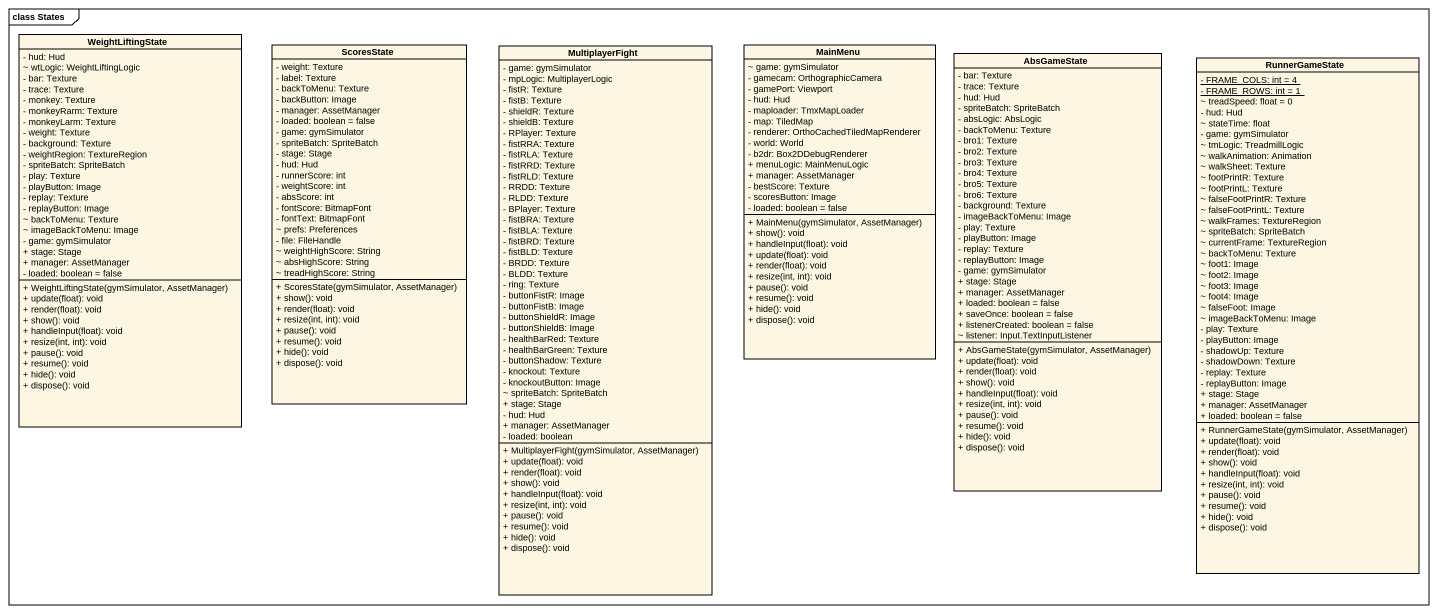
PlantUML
@startuml
mainframe class States
hide circle
hide empty members
skinparam classAttributeIconSize 0
class WeightLiftingState {
  - hud: Hud
  ~ wtLogic: WeightLiftingLogic
  - bar: Texture
  - trace: Texture
  - monkey: Texture
  - monkeyRarm: Texture
  - monkeyLarm: Texture
  - weight: Texture
  - background: Texture
  - weightRegion: TextureRegion
  - spriteBatch: SpriteBatch
  - play: Texture
  - playButton: Image
  - replay: Texture
  - replayButton: Image
  ~ backToMenu: Texture
  ~ imageBackToMenu: Image
  - game: gymSimulator
  + stage: Stage
  + manager: AssetManager
  - loaded: boolean = false
  + WeightLiftingState(gymSimulator, AssetManager)
  + update(float): void
  + render(float): void
  + show(): void
  + handleInput(float): void
  + resize(int, int): void
  + pause(): void
  + resume(): void
  + hide(): void
  + dispose(): void
}
class ScoresState {
  - weight: Texture
  - label: Texture
  - backToMenu: Texture
  - backButton: Image
  - manager: AssetManager
  - loaded: boolean = false
  - game: gymSimulator
  - spriteBatch: SpriteBatch
  - stage: Stage
  - hud: Hud
  - runnerScore: int
  - weightScore: int
  - absScore: int
  - fontScore: BitmapFont
  - fontText: BitmapFont
  ~ prefs: Preferences
  - file: FileHandle
  ~ weightHighScore: String
  ~ absHighScore: String
  ~ treadHighScore: String
  + ScoresState(gymSimulator, AssetManager)
  + show(): void
  + render(float): void
  + resize(int, int): void
  + pause(): void
  + resume(): void
  + hide(): void
  + dispose(): void
}
class MultiplayerFight {
  - game: gymSimulator
  - mpLogic: MultiplayerLogic
  - fistR: Texture
  - fistB: Texture
  - shieldR: Texture
  - shieldB: Texture
  - RPlayer: Texture
  - fistRRA: Texture
  - fistRLA: Texture
  - fistRRD: Texture
  - fistRLD: Texture
  - RRDD: Texture
  - RLDD: Texture
  - BPlayer: Texture
  - fistBRA: Texture
  - fistBLA: Texture
  - fistBRD: Texture
  - fistBLD: Texture
  - BRDD: Texture
  - BLDD: Texture
  - ring: Texture
  - buttonFistR: Image
  - buttonFistB: Image
  - buttonShieldR: Image
  - buttonShieldB: Image
  - healthBarRed: Texture
  - healthBarGreen: Texture
  - buttonShadow: Texture
  - knockout: Texture
  - knockoutButton: Image
  ~ spriteBatch: SpriteBatch
  + stage: Stage
  - hud: Hud
  + manager: AssetManager
  - loaded: boolean
  + MultiplayerFight(gymSimulator, AssetManager)
  + update(float): void
  + render(float): void
  + show(): void
  + handleInput(float): void
  + resize(int, int): void
  + pause(): void
  + resume(): void
  + hide(): void
  + dispose(): void
}
class MainMenu {
  ~ game: gymSimulator
  - gamecam: OrthographicCamera
  - gamePort: Viewport
  - hud: Hud
  - maploader: TmxMapLoader
  - map: TiledMap
  - renderer: OrthoCachedTiledMapRenderer
  - world: World
  - b2dr: Box2DDebugRenderer
  + menuLogic: MainMenuLogic
  + manager: AssetManager
  - bestScore: Texture
  - scoresButton: Image
  - loaded: boolean = false
  + MainMenu(gymSimulator, AssetManager)
  + show(): void
  + handleInput(float): void
  + update(float): void
  + render(float): void
  + resize(int, int): void
  + pause(): void
  + resume(): void
  + hide(): void
  + dispose(): void
}
class AbsGameState {
  - bar: Texture
  - trace: Texture
  - hud: Hud
  - spriteBatch: SpriteBatch
  - absLogic: AbsLogic
  - backToMenu: Texture
  - bro1: Texture
  - bro2: Texture
  - bro3: Texture
  - bro4: Texture
  - bro5: Texture
  - bro6: Texture
  - background: Texture
  - imageBackToMenu: Image
  - play: Texture
  - playButton: Image
  - replay: Texture
  - replayButton: Image
  - game: gymSimulator
  + stage: Stage
  + manager: AssetManager
  + loaded: boolean = false
  + saveOnce: boolean = false
  + listenerCreated: boolean = false
  ~ listener: Input.TextInputListener
  + AbsGameState(gymSimulator, AssetManager)
  + update(float): void
  + render(float): void
  + show(): void
  + handleInput(float): void
  + resize(int, int): void
  + pause(): void
  + resume(): void
  + hide(): void
  + dispose(): void
}
class RunnerGameState {
  {static} - FRAME_COLS: int = 4
  {static} - FRAME_ROWS: int = 1
  ~ treadSpeed: float = 0
  - hud: Hud
  ~ stateTime: float
  - game: gymSimulator
  ~ tmLogic: TreadmillLogic
  ~ walkAnimation: Animation
  ~ walkSheet: Texture
  ~ footPrintR: Texture
  ~ footPrintL: Texture
  ~ falseFootPrintR: Texture
  ~ falseFootPrintL: Texture
  ~ walkFrames: TextureRegion
  ~ spriteBatch: SpriteBatch
  ~ currentFrame: TextureRegion
  ~ backToMenu: Texture
  ~ foot1: Image
  ~ foot2: Image
  ~ foot3: Image
  ~ foot4: Image
  ~ falseFoot: Image
  ~ imageBackToMenu: Image
  - play: Texture
  - playButton: Image
  - shadowUp: Texture
  - shadowDown: Texture
  - replay: Texture
  - replayButton: Image
  + stage: Stage
  + manager: AssetManager
  + loaded: boolean = false
  + RunnerGameState(gymSimulator, AssetManager)
  + update(float): void
  + render(float): void
  + show(): void
  + handleInput(float): void
  + resize(int, int): void
  + pause(): void
  + resume(): void
  + hide(): void
  + dispose(): void
}
@enduml
